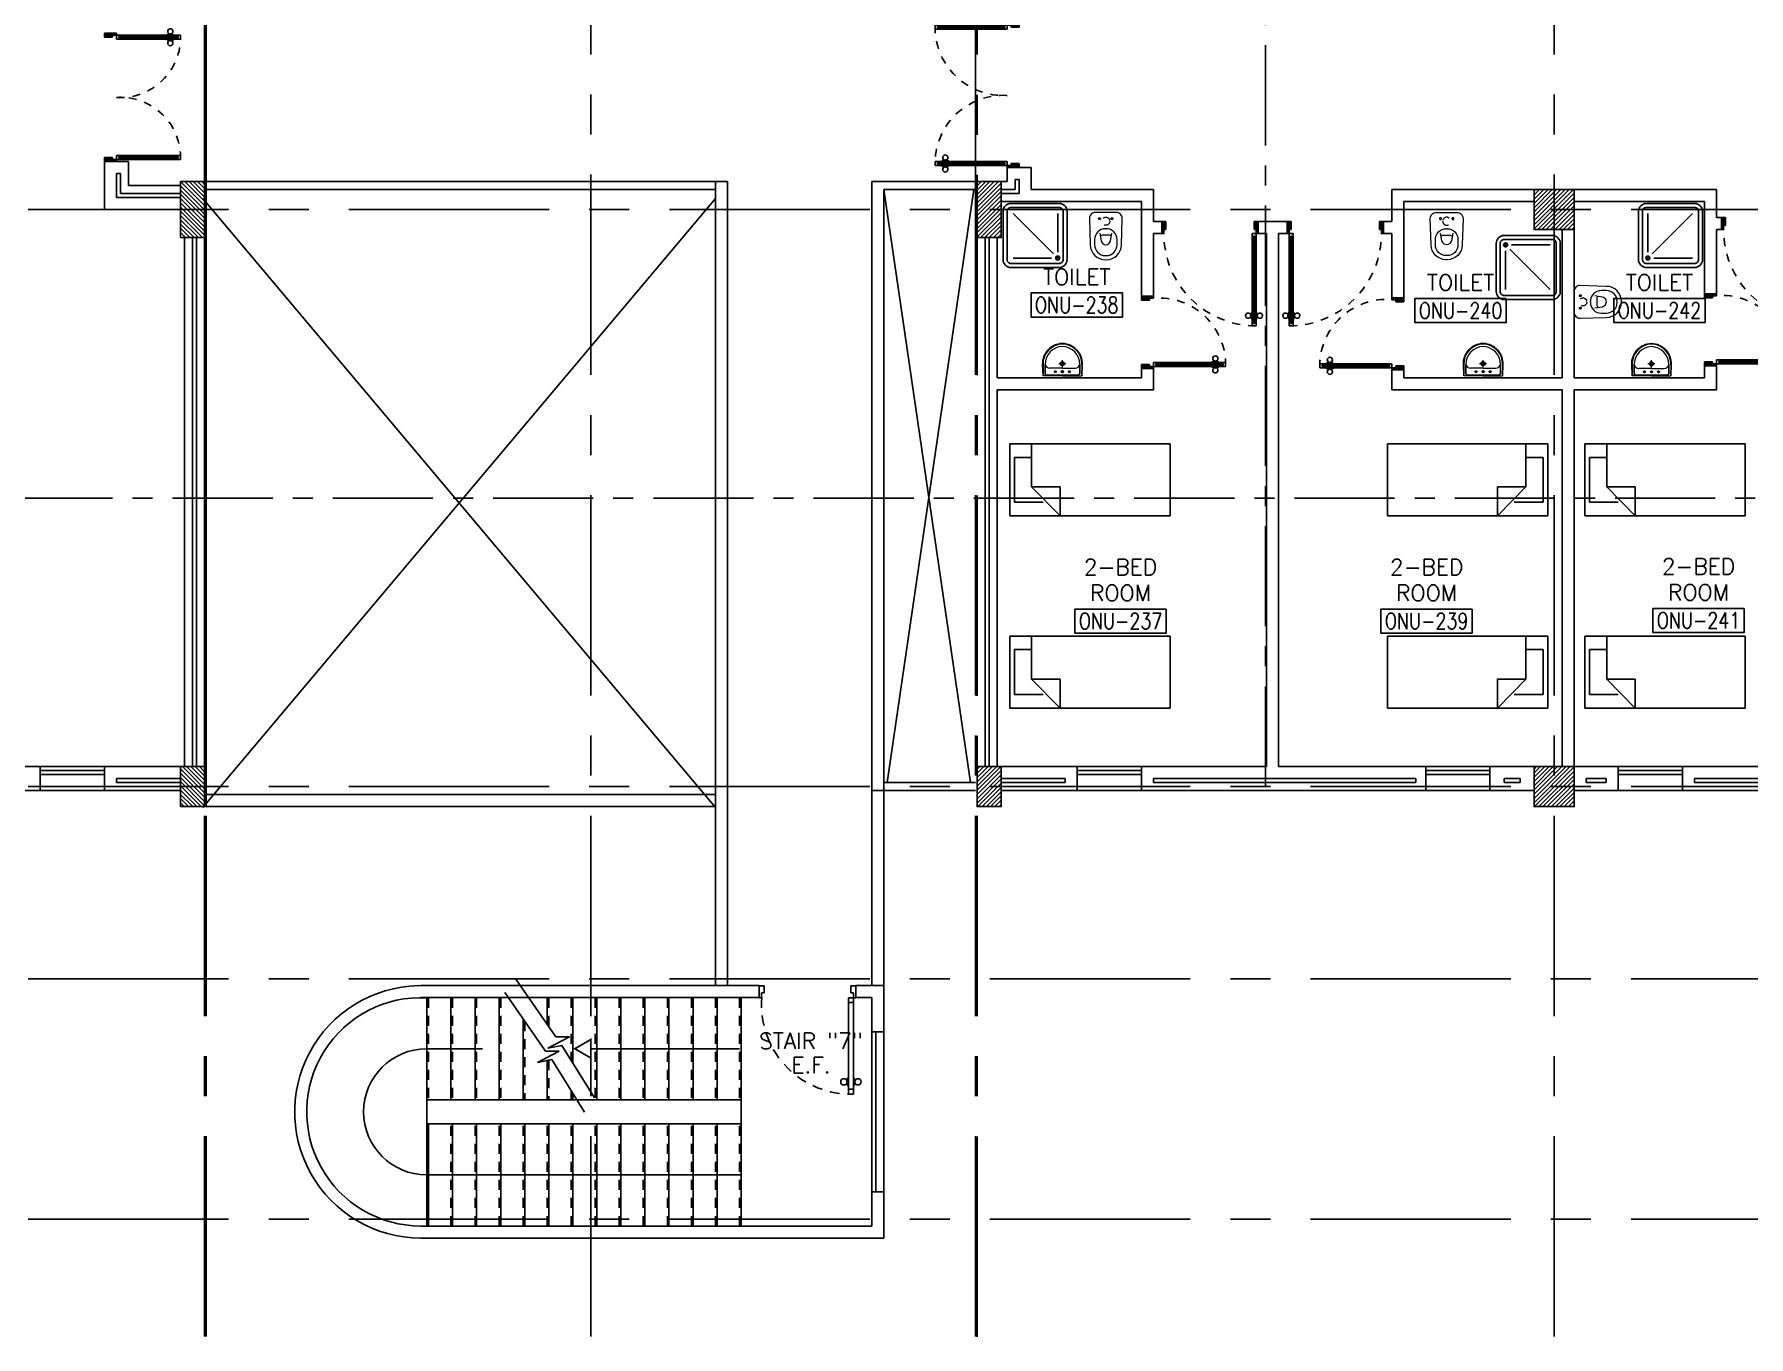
# Model space of a CAD drawing. Extents: x 0 to 91, y -1.5 to 78.
# Drawn here: x 40.77 to 62.17, y -1.47 to 14.79 of the extents above; entities that cross this region are included whole.
import ezdxf
from ezdxf.enums import TextEntityAlignment as Align

# ---------------------------------------------------------------- set-up
doc = ezdxf.new("R2010")
doc.units = 0
doc.header["$MEASUREMENT"] = 0
for name, pattern in [('CENTER', [2, 1.25, -0.25, 0.25, -0.25]), ('CENTERX2', [4, 2.5, -0.5, 0.5, -0.5]), ('DASHED', [0.75, 0.5, -0.25]), ('HIDDEN', [0.375, 0.25, -0.125]), ('HIDDEN2', [0.1875, 0.125, -0.0625])]:
    doc.linetypes.add(name, pattern=pattern)
doc.layers.get('0').update_dxf_attribs({"color": 11, "linetype": 'CONTINUOUS'})
for name, color, linetype in [('AXES', 11, 'CENTERX2'), ('AXES1', 11, 'CENTER'), ('COL', 11, 'CONTINUOUS'), ('DOOR', 11, 'CONTINUOUS'), ('EJ', 11, 'CONTINUOUS'), ('FIX', 11, 'CONTINUOUS'), ('FUR', 11, 'CONTINUOUS'), ('HAT', 11, 'CONTINUOUS'), ('INSUL', 11, 'CONTINUOUS'), ('RM-BOX', 11, 'CONTINUOUS'), ('RM-NAME', 11, 'CONTINUOUS'), ('RM-NO', 11, 'CONTINUOUS'), ('ROOF', 11, 'CONTINUOUS'), ('SHAFT', 11, 'CONTINUOUS'), ('STR', 11, 'CONTINUOUS'), ('WALL', 11, 'CONTINUOUS'), ('WIN', 11, 'CONTINUOUS')]:
    doc.layers.add(name, color=color, linetype=linetype)
doc.styles.add('ROMANS', font='ROMANS.shx', dxfattribs={"width": 0.6})

# ---------------------------------------------------------------- blocks, each defined once
blk = doc.blocks.new('A$C1DFA4FE8')
at = {"layer": 'DOOR', "color": 0, "linetype": 'ByBlock'}
for p, q in [((0, 1631), (0, 1581)), ((0, 1581), (0, 1631)), ((50, 1631), (0, 1631)), ((50, 1581), (0, 1581)), ((30, 1614), (30, 1598)), ((50, 1614), (30, 1614)), ((50, 1598), (30, 1598)), ((50, 1631), (50, 1614)), ((50, 1598), (50, 1581)), ((750, 1614), (750, 1631)), ((750, 1631), (800, 1631)), ((770, 1614), (750, 1614)), ((750, 1581), (750, 1598)), ((750, 1598), (770, 1598)), ((800, 1581), (750, 1581)), ((770, 1598), (770, 1614)), ((950, 1656), (800, 1656)), ((800, 1656), (800, 1631)), ((800, 1581), (800, 1631)), ((800, 1631), (850, 1631)), ((850, 1631), (850, 1606)), ((850, 1606), (950, 1606)), ((950, 1606), (950, 1656)), ((0, 81), (0, 131)), ((0, 131), (0, 81)), ((50, 131), (0, 131)), ((50, 81), (0, 81)), ((30, 98), (30, 114)), ((50, 114), (30, 114)), ((50, 98), (30, 98)), ((50, 114), (50, 131)), ((50, 81), (50, 98)), ((83, 131), (83, 138)), ((173, 138), (83, 138)), ((83, 81), (83, 74)), ((173, 74), (83, 74)), ((95, 138), (95, 147)), ((95, 147), (160, 147)), ((95, 138), (160, 138)), ((95, 74), (95, 65)), ((95, 74), (160, 74)), ((95, 65), (160, 65)), ((160, 138), (160, 147)), ((160, 74), (160, 65)), ((173, 131), (173, 138)), ((173, 81), (173, 74)), ((750, 131), (750, 114)), ((800, 131), (750, 131)), ((750, 114), (770, 114)), ((750, 98), (750, 81)), ((770, 98), (750, 98)), ((750, 81), (800, 81)), ((770, 114), (770, 98)), ((800, 131), (800, 81)), ((800, 56), (800, 81)), ((800, 81), (850, 81)), ((950, 56), (800, 56)), ((850, 106), (950, 106)), ((850, 81), (850, 106)), ((950, 106), (950, 56))]:
    blk.add_line(p, q, dxfattribs=at)
at = {"layer": 'DOOR', "linetype": 'ByBlock'}
for p, q in [((750, 1631), (50, 1631)), ((750, 1614), (50, 1614)), ((750, 1598), (50, 1598)), ((50, 1581), (750, 1581)), ((50, 131), (750, 131)), ((750, 114), (50, 114)), ((750, 98), (50, 98)), ((750, 81), (50, 81))]:
    blk.add_line(p, q, dxfattribs=at)
at = {"layer": 'DOOR', "color": 9, "linetype": 'ByBlock'}
for p, q in [((950, 1606), (837, 1656)), ((950, 1606), (850, 1619)), ((950, 1606), (910, 1656)), ((950, 106), (837, 56)), ((950, 106), (850, 93)), ((950, 106), (910, 56))]:
    blk.add_line(p, q, dxfattribs=at)
at = {"layer": 'DOOR', "color": 0, "linetype": 'ByBlock'}
for centre in [(128, 179), (128, 32)]:
    blk.add_circle(centre, 32.4, dxfattribs=at)
at = {"layer": 'DOOR', "linetype": 'HIDDEN', "ltscale": 0.5}
for centre, start, end in [((752, 1606), 178.0938, 273.7249), ((752, 106), 86.2751, 181.9062)]:
    blk.add_arc(centre, 752, start, end, dxfattribs=at)
at = {"layer": 'DOOR', "color": 9, "linetype": 'ByBlock'}
for centre, radius, start, end in [((950, 1606), 154, 161.1053, 166.2858), ((950, 1606), 134, 158.1598, 169.28), ((950, 1606), 114, 154.0838, 167.3774), ((950, 1606), 94.4, 148.0182, 180), ((950, 1606), 74.4, 137.7764, 180), ((950, 1606), 54.4, 113.2074, 180), ((950, 1606), 34.4, 90, 180), ((950, 1606), 14.4, 90, 180), ((950, 106), 154, 193.7142, 198.8947), ((950, 106), 134, 190.72, 201.8402), ((950, 106), 114, 192.6226, 205.9162), ((950, 106), 94.4, 180, 211.9818), ((950, 106), 74.4, 180, 222.2236), ((950, 106), 54.4, 180, 246.7926), ((950, 106), 34.4, 180, 270), ((950, 106), 14.4, 180, 270)]:
    blk.add_arc(centre, radius, start, end, dxfattribs=at)
blk = doc.blocks.new('A$C7FB5060D')
at = {"layer": 'DOOR', "color": 0, "linetype": 'ByBlock'}
for p, q in [((1.353, 1.271), (1.203, 1.271)), ((1.203, 1.271), (1.203, 1.241)), ((1.203, 1.241), (1.264, 1.241)), ((1.264, 1.241), (1.264, 1.211)), ((1.264, 1.211), (1.353, 1.211)), ((1.353, 1.211), (1.353, 1.271)), ((0.06, 0.158), (0, 0.158)), ((0, 0.158), (0, 0.097)), ((0, 0.097), (0, 0.158)), ((0.06, 0.097), (0, 0.097)), ((0.06, 0.097), (0.06, 0.158)), ((0.207, 0.166), (0.099, 0.166)), ((0.099, 0.158), (0.099, 0.166)), ((0.099, 0.097), (0.099, 0.089)), ((0.207, 0.089), (0.099, 0.089)), ((0.114, 0.177), (0.192, 0.177)), ((0.114, 0.166), (0.114, 0.177)), ((0.114, 0.166), (0.192, 0.166)), ((0.114, 0.089), (0.192, 0.089)), ((0.114, 0.089), (0.114, 0.078)), ((0.114, 0.078), (0.192, 0.078)), ((0.192, 0.166), (0.192, 0.177)), ((0.192, 0.089), (0.192, 0.078)), ((0.207, 0.158), (0.207, 0.166)), ((0.207, 0.097), (0.207, 0.089)), ((1.203, 0.158), (1.143, 0.158)), ((1.143, 0.158), (1.143, 0.097)), ((1.143, 0.097), (1.203, 0.097)), ((1.203, 0.158), (1.203, 0.097)), ((1.203, 0.097), (1.264, 0.097)), ((1.203, 0.067), (1.203, 0.097)), ((1.203, 0.067), (1.353, 0.067)), ((1.264, 0.127), (1.353, 0.127)), ((1.264, 0.097), (1.264, 0.127)), ((1.353, 0.127), (1.353, 0.067))]:
    blk.add_line(p, q, dxfattribs=at)
at = {"layer": 'DOOR', "linetype": 'ByBlock'}
for p, q in [((0.06, 0.158), (1.143, 0.158)), ((1.143, 0.097), (0.06, 0.097))]:
    blk.add_line(p, q, dxfattribs=at)
at = {"layer": 'DOOR', "color": 0, "linetype": 'ByBlock'}
for centre in [(0.153, 0.216), (0.153, 0.039)]:
    blk.add_circle(centre, 0.039, dxfattribs=at)
at = {"layer": 'DOOR', "linetype": 'HIDDEN', "ltscale": 0.5}
blk.add_arc((1.116, 0.127), 1.117, 85.5184, 178.456, dxfattribs=at)
at = {"layer": 'WALL'}
for p, q in [((1.353, 1.271), (1.203, 1.271)), ((1.353, 0.067), (1.203, 0.067)), ((1.353, 0.067), (1.203, 0.067)), ((1.203, 0.067), (1.353, 0.067))]:
    blk.add_line(p, q, dxfattribs=at)
blk = doc.blocks.new('LAV1')
at = {"layer": 'FIX', "linetype": 'DASHED', "lineweight": 20, "ltscale": 0.05}
for p, q in [((0, 170), (0, 270)), ((0, 170), (0, 270)), ((50, 220), (-50, 220))]:
    blk.add_line(p, q, dxfattribs=at)
at = {"layer": 'FIX', "linetype": 'ByBlock', "ltscale": 0.3}
for p, q in [((-280, 210), (-275, 50)), ((-245, 210), (-245, 85)), ((0, 60), (-220, 60)), ((0, 60), (220, 60)), ((245, 210), (245, 85)), ((280, 210), (275, 50))]:
    blk.add_line(p, q, dxfattribs=at)
at = {"layer": 'FIX', "linetype": 'Continuous', "lineweight": 20}
for p, q in [((-275, 210), (-275, 50)), ((0, 50), (-275, 50)), ((0, 50), (-252, 50)), ((0, 155), (-181, 155)), ((0, 155), (181, 155)), ((0, 50), (275, 50)), ((0, 50), (252, 50)), ((275, 210), (275, 50))]:
    blk.add_line(p, q, dxfattribs=at)
at = {"layer": 'FIX', "lineweight": 20}
for p, q in [((16, 107), (-15, 107)), ((0, 92), (0, 123))]:
    blk.add_line(p, q, dxfattribs=at)
for centre, radius in [((0, 220), 29.5), ((0, 220), 22.5), ((0, 107), 15.5)]:
    blk.add_circle(centre, radius, dxfattribs=at)
at = {"layer": 'FIX', "linetype": 'HIDDEN', "lineweight": 20, "ltscale": 0.05}
for centre in [(-100, 107), (100, 107)]:
    blk.add_circle(centre, 12.4, dxfattribs=at)
at = {"layer": 'FIX', "linetype": 'ByBlock', "ltscale": 0.3}
for centre, radius, start, end in [((7, 220), 287, 91.3776, 182.0064), ((-7, 220), 287, 357.9936, 88.6224), ((-220, 85), 24.9, 179.7021, 269.9486), ((220, 85), 24.9, 270.0514, 0.2979)]:
    blk.add_arc(centre, radius, start, end, dxfattribs=at)
at = {"layer": 'FIX', "linetype": 'Continuous', "lineweight": 20}
for centre, radius, start, end in [((8, 217), 283, 91.6988, 181.351), ((-8, 217), 283, 358.649, 88.3012), ((8, 212), 253, 91.7328, 180.4884), ((-8, 212), 253, 359.5116, 88.2672), ((-179, 222), 66.9, 190.2006, 268.0786), ((179, 222), 66.9, 271.9214, 349.7994)]:
    blk.add_arc(centre, radius, start, end, dxfattribs=at)
blk = doc.blocks.new('C-300')
at = {"layer": 'HAT', "linetype": 'ByBlock', "ltscale": 0.3}
h = blk.add_hatch(dxfattribs=at)
h.set_pattern_fill('ANSI31', color=8, scale=300, style=0)
h.set_pattern_definition([(45, (-258496.182, -82361.005), (-26.5165043, 26.5165043), [])])
h.paths.add_polyline_path([(300, 500), (0, 500), (0, 250), (300, 250)])
h.paths.add_polyline_path([(300, 250), (0, 250), (0, 0), (300, 0)])
at = {"layer": 'COL'}
blk.add_lwpolyline([(0, 500), (300, 500), (300, 0), (0, 0)], close=True, dxfattribs=at)
blk = doc.blocks.new('C11')
at = {"layer": 'HAT'}
h = blk.add_hatch(dxfattribs=at)
h.set_pattern_fill('ANSI31', color=256, scale=300, style=0)
h.set_pattern_definition([(45, (-248556.182, -75061.005), (-26.5165043, 26.5165043), [])])
h.paths.add_polyline_path([(300, 700), (0, 700), (0, 350), (300, 350)])
h.paths.add_polyline_path([(300, 350), (0, 350), (0, 0), (300, 0)])
at = {"layer": 'COL'}
blk.add_lwpolyline([(300, 700), (300, 0), (0, 0), (0, 700)], close=True, dxfattribs=at)
blk = doc.blocks.new('DOOR100')
at = {"layer": 'DOOR', "color": 0, "linetype": 'ByBlock'}
for p, q in [((-76, 1251), (-76, 1301)), ((-76, 1301), (-26, 1301)), ((-26, 1301), (-76, 1301)), ((-26, 1251), (-26, 1301)), ((-92, 1206), (-92, 1141)), ((-83, 1206), (-92, 1206)), ((-83, 1141), (-92, 1141)), ((-83, 1129), (-83, 1219)), ((-76, 1219), (-83, 1219)), ((-83, 1206), (-83, 1141)), ((-76, 1129), (-83, 1129)), ((-59, 1251), (-76, 1251)), ((-59, 1251), (-59, 1271)), ((-43, 1271), (-59, 1271)), ((-43, 1251), (-43, 1271)), ((-26, 1251), (-43, 1251)), ((-26, 1219), (-19, 1219)), ((-26, 1129), (-19, 1129)), ((-19, 1129), (-19, 1219)), ((-19, 1206), (-19, 1141)), ((-19, 1206), (-10, 1206)), ((-19, 1141), (-10, 1141)), ((-10, 1206), (-10, 1141)), ((-1201, 0), (-1201, 150)), ((-1201, 150), (-1176, 150)), ((-1201, 150), (-1201, 0)), ((-1151, 0), (-1201, 0)), ((-1176, 150), (-1176, 100)), ((-1176, 100), (-1151, 100)), ((-1151, 100), (-1151, 0)), ((-76, 200), (-59, 200)), ((-76, 150), (-76, 200)), ((-76, 150), (-26, 150)), ((-59, 200), (-59, 180)), ((-59, 180), (-43, 180)), ((-51, 100), (-51, 0)), ((-26, 100), (-51, 100)), ((-51, 0), (-1, 0)), ((-43, 200), (-26, 200)), ((-43, 180), (-43, 200)), ((-26, 200), (-26, 150)), ((-1, 150), (-26, 150)), ((-26, 150), (-26, 100)), ((-1, 150), (-1, 0))]:
    blk.add_line(p, q, dxfattribs=at)
at = {"layer": 'DOOR', "linetype": 'ByBlock'}
for p, q in [((-76, 1251), (-76, 200)), ((-59, 200), (-59, 1251)), ((-43, 200), (-43, 1251)), ((-26, 200), (-26, 1251))]:
    blk.add_line(p, q, dxfattribs=at)
at = {"layer": 'DOOR', "color": 9, "linetype": 'ByBlock'}
for p, q in [((-1151, 0), (-1201, 114)), ((-1151, 0), (-1201, 40)), ((-1151, 0), (-1164, 100)), ((-51, 0), (-1, 114)), ((-51, 0), (-38, 100)), ((-51, 0), (-1, 40))]:
    blk.add_line(p, q, dxfattribs=at)
at = {"layer": 'DOOR', "color": 0, "linetype": 'ByBlock'}
for centre in [(-125, 1174), (22, 1174)]:
    blk.add_circle(centre, 32.4, dxfattribs=at)
at = {"layer": 'DOOR', "linetype": 'HIDDEN', "ltscale": 0.5}
blk.add_arc((-27, 152), 1149, 89.961, 180.0931, dxfattribs=at)
at = {"layer": 'DOOR', "color": 9, "linetype": 'ByBlock'}
for centre, radius, start, end in [((-1151, 0), 154, 103.7142, 108.8947), ((-1151, 0), 134, 100.72, 111.8402), ((-1151, 0), 94.4, 90, 121.9818), ((-1151, 0), 74.4, 90, 132.2236), ((-1151, 0), 54.4, 90, 156.7926), ((-1151, 0), 34.4, 90, 180), ((-1151, 0), 14.4, 90, 180), ((-51, 0), 94.4, 58.0182, 90), ((-51, 0), 74.4, 47.7764, 90), ((-51, 0), 54.4, 23.2074, 90), ((-51, 0), 34.4, 0, 90), ((-51, 0), 14.4, 0, 90), ((-51, 0), 134, 68.1598, 79.28), ((-51, 0), 114, 64.0838, 77.3774), ((-51, 0), 154, 71.1053, 76.2858)]:
    blk.add_arc(centre, radius, start, end, dxfattribs=at)
blk = doc.blocks.new('DOOR90')
at = {"layer": 'DOOR', "linetype": 'ByBlock'}
for p, q in [((0, 0), (-150, 0)), ((-200, -25), (-1000, -25)), ((-200, -42), (-1000, -42)), ((-200, -58), (-1000, -58)), ((-1000, -75), (-200, -75))]:
    blk.add_line(p, q, dxfattribs=at)
at = {"layer": 'DOOR', "color": 0, "linetype": 'ByBlock'}
for p, q in [((-150, 0), (-150, -25)), ((-150, 0), (0, 0)), ((0, -50), (0, 0)), ((-1050, -25), (-1050, -75)), ((-1050, -75), (-1050, -25)), ((-1000, -25), (-1050, -25)), ((-1000, -75), (-1050, -75)), ((-1020, -42), (-1020, -58)), ((-1000, -42), (-1020, -42)), ((-1000, -58), (-1020, -58)), ((-1000, -25), (-1000, -42)), ((-1000, -58), (-1000, -75)), ((-968, -25), (-968, -18)), ((-878, -18), (-968, -18)), ((-968, -75), (-968, -82)), ((-878, -82), (-968, -82)), ((-955, -18), (-955, -9)), ((-955, -9), (-890, -9)), ((-955, -18), (-890, -18)), ((-955, -82), (-955, -91)), ((-955, -82), (-890, -82)), ((-955, -91), (-890, -91)), ((-890, -18), (-890, -9)), ((-890, -82), (-890, -91)), ((-878, -25), (-878, -18)), ((-878, -75), (-878, -82)), ((-200, -42), (-200, -25)), ((-200, -25), (-150, -25)), ((-180, -42), (-200, -42)), ((-200, -75), (-200, -58)), ((-200, -58), (-180, -58)), ((-150, -75), (-200, -75)), ((-180, -58), (-180, -42)), ((-150, -75), (-150, -25)), ((-150, -25), (-100, -25)), ((-100, -25), (-100, -50)), ((-100, -50), (0, -50)), ((-100, -850), (0, -850)), ((-100, -875), (-100, -850)), ((0, -850), (0, -900)), ((-150, -900), (-150, -875)), ((-150, -875), (-100, -875)), ((0, -900), (-150, -900)), ((-150, -900), (0, -900))]:
    blk.add_line(p, q, dxfattribs=at)
at = {"layer": 'DOOR', "color": 9, "linetype": 'ByBlock'}
for p, q in [((0, -50), (-114, 0)), ((0, -50), (-40, 0)), ((0, -50), (-100, -37)), ((0, -850), (-114, -900)), ((0, -850), (-100, -863)), ((0, -850), (-40, -900))]:
    blk.add_line(p, q, dxfattribs=at)
at = {"layer": 'DOOR', "color": 0, "linetype": 'ByBlock'}
for centre in [(-923, 24), (-923, -124)]:
    blk.add_circle(centre, 32.4, dxfattribs=at)
at = {"layer": 'DOOR', "color": 9, "linetype": 'ByBlock'}
for centre, radius, start, end in [((0, -50), 74.4, 137.7764, 180), ((0, -50), 54.4, 113.2074, 180), ((0, -50), 154, 161.1053, 166.2858), ((0, -50), 134, 158.1598, 169.28), ((0, -50), 114, 154.0838, 167.3774), ((0, -50), 94.4, 148.0182, 180), ((0, -50), 34.4, 90, 180), ((0, -50), 14.4, 90, 180), ((0, -850), 94.4, 180, 211.9818), ((0, -850), 74.4, 180, 222.2236), ((0, -850), 54.4, 180, 246.7926), ((0, -850), 34.4, 180, 270), ((0, -850), 14.4, 180, 270), ((0, -850), 154, 193.7142, 198.8947), ((0, -850), 134, 190.72, 201.8402)]:
    blk.add_arc(centre, radius, start, end, dxfattribs=at)
at = {"layer": 'DOOR', "linetype": 'HIDDEN', "ltscale": 0.5}
blk.add_arc((-222, -50), 828, 178.2701, 275.003, dxfattribs=at)
blk = doc.blocks.new('SHR1')
at = {"layer": 'FIX'}
for p, q in [((-196, 196), (-700, 700)), ((-143, 218), (-143, 700)), ((-218, 143), (-700, 143))]:
    blk.add_line(p, q, dxfattribs=at)
for points in [[(-825, 125), (-825, 725, -0.414214), (-725, 825), (-125, 825, -0.414214), (-25, 725), (-25, 125, -0.414214), (-125, 25), (-725, 25, -0.414214)], [(-775, 125), (-775, 725, -0.414214), (-725, 775), (-125, 775, -0.414214), (-75, 725), (-75, 125, -0.414214), (-125, 75), (-725, 75, -0.414214)]]:
    blk.add_lwpolyline(points, format="xyb", close=True, dxfattribs=at)
for radius in [25, 15]:
    blk.add_circle((-143, 143), radius, dxfattribs=at)
blk = doc.blocks.new('WC1')
at = {"layer": 'FIX', "lineweight": 20}
for p, q in [((-727, 5), (-727, -5)), ((-674, 5), (-674, -5)), ((-534, 24), (-540, 0)), ((-540, 0), (-534, -24)), ((-210, 204), (-538, 194)), ((-475, 141), (-538, 141)), ((-395, 76), (-490, 60)), ((-339, 5), (-339, -5)), ((-538, -141), (-475, -141)), ((-538, -194), (-210, -204)), ((-490, -60), (-395, -76))]:
    blk.add_line(p, q, dxfattribs=at)
at = {"layer": 'FIX', "linetype": 'Continuous', "lineweight": 20}
blk.add_line((-420, -47), (-420, 45), dxfattribs=at)
at = {"layer": 'FIX', "lineweight": 20}
blk.add_lwpolyline([(-213, -204), (-210, -204, 0.414214), (-137, -131), (-137, 0), (-137, 131, 0.414214), (-210, 204)], format="xyb", dxfattribs=at)
at = {"layer": 'FIX', "linetype": 'HIDDEN2', "lineweight": 20, "ltscale": 0.3}
blk.add_circle((-245, 0), 49.8, dxfattribs=at)
at = {"layer": 'FIX', "linetype": 'HIDDEN', "lineweight": 20, "ltscale": 0.05}
for centre in [(-213, 78), (-213, -77)]:
    blk.add_circle(centre, 11.6, dxfattribs=at)
at = {"layer": 'FIX', "lineweight": 20}
for centre, radius, start, end in [((-538, 5), 189, 90, 180), ((-538, 5), 136, 90, 180), ((-473, -7), 68.2, 128.9242, 152.8468), ((-464, -18), 82, 108.496, 128.9242), ((-475, 5), 136, 360, 90), ((-538, -5), 189, 180, 270), ((-538, -5), 136, 180, 270), ((-473, 7), 68.2, 207.1532, 231.0758), ((-464, 18), 82, 231.0758, 251.504), ((-475, -5), 136, 270, 0)]:
    blk.add_arc(centre, radius, start, end, dxfattribs=at)
at = {"layer": 'FIX', "linetype": 'Continuous', "lineweight": 20}
for centre, start, end in [((-443, 46), 357.6662, 91.6121), ((-442, -46), 268.3879, 2.3338)]:
    blk.add_arc(centre, 22.3, start, end, dxfattribs=at)
blk = doc.blocks.new('RM1')
at = {"layer": 'RM-BOX'}
blk.add_lwpolyline([(570, -200), (-570, -200), (-570, -500), (570, -500)], close=True, dxfattribs=at)
at = {"layer": 'RM-NAME', "style": 'ROMANS'}
for tag, p in [('ROOMNAME1', (0, 324)), ('ROOMNAME2', (0, 0))]:
    blk.add_attdef(tag, text='', height=200, dxfattribs=at).set_placement(p, align=Align.MIDDLE)
at = {"layer": 'RM-NO', "style": 'ROMANS', "width": 0.8}
blk.add_attdef('ROOMNO', text='', height=200, dxfattribs=at).set_placement((0, -350), align=Align.MIDDLE)
blk = doc.blocks.new('COL50')
at = {"layer": 'COL'}
blk.add_lwpolyline([(-250, 250), (-250, -250), (250, -250), (250, 250)], close=True, dxfattribs=at)
blk = doc.blocks.new('*X58')
at = {"color": 0}
for p, q in [((73379, 125458), (73871, 125950)), ((73379, 125511), (73818, 125950)), ((73379, 125564), (73765, 125950)), ((73379, 125617), (73712, 125950)), ((73379, 125670), (73659, 125950)), ((73379, 125723), (73606, 125950)), ((73379, 125776), (73553, 125950)), ((73379, 125829), (73500, 125950)), ((73379, 125882), (73447, 125950)), ((73379, 125935), (73394, 125950)), ((73424, 125450), (73879, 125905)), ((73477, 125450), (73879, 125852)), ((73530, 125450), (73879, 125799)), ((73583, 125450), (73879, 125746)), ((73636, 125450), (73879, 125692)), ((73690, 125450), (73879, 125639)), ((73743, 125450), (73879, 125586)), ((73796, 125450), (73879, 125533)), ((73849, 125450), (73879, 125480))]:
    blk.add_line(p, q, dxfattribs=at)
blk = doc.blocks.new('AH20A')
at = {"layer": 'FUR'}
for p, q in [((0, 0.5), (0, -0.5)), ((1, 0.5), (0, 0.5)), ((0.136, 0.5), (0.136, -0.099)), ((1, -0.5), (1, 0.5)), ((0.136, 0.311), (0.028, 0.311)), ((0.028, 0.311), (0.028, -0.309)), ((0.136, -0.099), (0.313, -0.5)), ((0.136, -0.099), (0.313, -0.099)), ((0.313, -0.5), (0.313, -0.099)), ((0.028, -0.309), (0.208, -0.309)), ((0, -0.5), (1, -0.5))]:
    blk.add_line(p, q, dxfattribs=at)
blk = doc.blocks.new('*X59')
at = {"color": 0}
for p, q in [((73379, 118298), (73831, 118750)), ((73379, 118351), (73778, 118750)), ((73379, 118404), (73725, 118750)), ((73379, 118457), (73672, 118750)), ((73379, 118510), (73619, 118750)), ((73379, 118563), (73566, 118750)), ((73379, 118616), (73513, 118750)), ((73379, 118669), (73460, 118750)), ((73379, 118722), (73407, 118750)), ((73384, 118250), (73879, 118745)), ((73437, 118250), (73879, 118692)), ((73490, 118250), (73879, 118639)), ((73543, 118250), (73879, 118586)), ((73596, 118250), (73879, 118533)), ((73649, 118250), (73879, 118480)), ((73702, 118250), (73879, 118427)), ((73755, 118250), (73879, 118374)), ((73808, 118250), (73879, 118321)), ((73861, 118250), (73879, 118268))]:
    blk.add_line(p, q, dxfattribs=at)
blk = doc.blocks.new('A$C272A55A0')
at = {"layer": 'DOOR', "color": 0, "linetype": 'ByBlock'}
for p, q in [((0, 900), (0, 1050)), ((50, 1050), (0, 1050)), ((0, 900), (25, 900)), ((25, 950), (50, 950)), ((25, 900), (25, 950)), ((75, 900), (25, 900)), ((25, 850), (25, 900)), ((58, 870), (42, 870)), ((42, 870), (42, 850)), ((50, 950), (50, 1050)), ((58, 850), (58, 870)), ((75, 900), (75, 850)), ((1725, 900), (1775, 900)), ((1725, 900), (1725, 850)), ((1742, 870), (1758, 870)), ((1742, 850), (1742, 870)), ((1750, 950), (1750, 1050)), ((1750, 1050), (1800, 1050)), ((1775, 950), (1750, 950)), ((1758, 870), (1758, 850)), ((1775, 900), (1775, 950)), ((1800, 900), (1775, 900)), ((1775, 850), (1775, 900)), ((1800, 1050), (1800, 900)), ((42, 850), (25, 850)), ((75, 850), (58, 850)), ((1725, 850), (1742, 850)), ((1758, 850), (1775, 850)), ((25, 50), (42, 50)), ((25, 50), (25, 0)), ((25, 0), (75, 0)), ((75, 0), (25, 0)), ((42, 50), (42, 30)), ((42, 30), (58, 30)), ((58, 50), (75, 50)), ((58, 50), (58, 30)), ((75, 50), (75, 0)), ((1718, 160), (1709, 160)), ((1709, 95), (1709, 160)), ((1718, 95), (1709, 95)), ((1725, 173), (1718, 173)), ((1718, 173), (1718, 83)), ((1718, 95), (1718, 160)), ((1725, 83), (1718, 83)), ((1742, 50), (1725, 50)), ((1725, 50), (1725, 0)), ((1775, 0), (1725, 0)), ((1725, 0), (1775, 0)), ((1742, 50), (1742, 30)), ((1758, 30), (1742, 30)), ((1775, 50), (1758, 50)), ((1758, 50), (1758, 30)), ((1775, 173), (1782, 173)), ((1775, 83), (1782, 83)), ((1775, 50), (1775, 0)), ((1782, 173), (1782, 83)), ((1782, 160), (1791, 160)), ((1782, 95), (1782, 160)), ((1782, 95), (1791, 95)), ((1791, 95), (1791, 160))]:
    blk.add_line(p, q, dxfattribs=at)
at = {"layer": 'DOOR', "color": 9, "linetype": 'ByBlock'}
for p, q in [((50, 1050), (0, 1010)), ((50, 1050), (0, 937)), ((50, 1050), (37, 950)), ((1750, 1050), (1800, 1010)), ((1750, 1050), (1800, 937)), ((1750, 1050), (1763, 950))]:
    blk.add_line(p, q, dxfattribs=at)
at = {"layer": 'DOOR', "linetype": 'ByBlock'}
for p, q in [((25, 850), (25, 50)), ((42, 850), (42, 50)), ((58, 850), (58, 50)), ((75, 50), (75, 850)), ((1725, 50), (1725, 850)), ((1742, 850), (1742, 50)), ((1758, 850), (1758, 50)), ((1775, 850), (1775, 50))]:
    blk.add_line(p, q, dxfattribs=at)
at = {"layer": 'DOOR', "color": 0, "linetype": 'ByBlock'}
for centre in [(1676, 128), (1824, 128)]:
    blk.add_circle(centre, 32.4, dxfattribs=at)
at = {"layer": 'DOOR', "color": 9, "linetype": 'ByBlock'}
for centre, radius, start, end in [((50, 1050), 54.4, 203.2074, 270), ((50, 1050), 74.4, 227.7764, 270), ((50, 1050), 94.4, 238.0182, 270), ((50, 1050), 114, 244.0838, 257.3774), ((50, 1050), 134, 248.1598, 259.28), ((50, 1050), 154, 251.1053, 256.2858), ((50, 1050), 34.4, 180, 270), ((50, 1050), 14.4, 180, 270), ((1750, 1050), 14.4, 270, 0), ((1750, 1050), 34.4, 270, 0), ((1750, 1050), 54.4, 270, 336.7926), ((1750, 1050), 74.4, 270, 312.2236), ((1750, 1050), 94.4, 270, 301.9818), ((1750, 1050), 114, 282.6226, 295.9162), ((1750, 1050), 134, 280.72, 291.8402), ((1750, 1050), 154, 283.7142, 288.8947)]:
    blk.add_arc(centre, radius, start, end, dxfattribs=at)
at = {"layer": 'DOOR', "linetype": 'HIDDEN', "ltscale": 0.5}
for centre, start, end in [((50, 851), 268.3174, 3.2965), ((1750, 851), 176.7035, 271.6826)]:
    blk.add_arc(centre, 851, start, end, dxfattribs=at)
at = {"layer": 'WALL', "linetype": 'ByBlock'}
blk.add_line((1800, 900), (1800, 1050), dxfattribs=at)

msp = doc.modelspace()

# ---------------------------------------------------------------- linework, layer by layer
for p, q in [((47.2816, 2.2749), (46.7738, 3.0062)), ((47.1548, 2.0966), (46.6471, 2.8279)), ((47.183, 2.1344), (47.4519, 2.2749)), ((47.3584, 2.1695), (47.183, 2.1344)), ((47.4519, 2.2749), (47.2816, 2.2749)), ((47.7675, 1.5143), (47.3584, 2.1695)), ((47.0562, 1.9562), (47.3251, 2.0966)), ((47.2316, 1.9913), (47.0562, 1.9562)), ((47.3251, 2.0966), (47.1548, 2.0966)), ((47.6407, 1.336), (47.2316, 1.9913))]:
    msp.add_line(p, q)
at = {"layer": 'AXES'}
for p, q in [((47.72, -1.4643), (47.72, 77.3484)), ((59.74, -1.4643), (59.74, 77.3484)), ((42.9, -1.4643), (42.9, 76.9984)), ((42.92, -1.4643), (42.92, 76.9984)), ((52.52, -1.4643), (52.52, 76.9984)), ((52.54, -1.4663), (52.54, 76.9963)), ((0.7, 12.6), (68.74, 12.6)), ((0.7, 5.4), (68.74, 5.4)), ((0.7, 3), (68.74, 3)), ((0.7, 0), (68.74, 0))]:
    msp.add_line(p, q, dxfattribs=at)
at = {"layer": 'AXES1'}
for p, q in [((56.14, 5.4), (56.14, 64.22)), ((10.5, 9), (68.74, 9))]:
    msp.add_line(p, q, dxfattribs=at)
at = {"layer": 'EJ'}
for p, q in [((42.9, 15.1), (42.9, 13)), ((52.52, 13), (52.52, 15.1)), ((52.52, 13), (52.52, 15.1)), ((42.92, 12.85), (42.92, 14.775))]:
    msp.add_line(p, q, dxfattribs=at)
at = {"layer": 'INSUL'}
for p, q in [((41.7997, 13.05), (41.7997, 12.75)), ((41.8497, 13.05), (41.7997, 13.05)), ((41.8497, 13.05), (41.8497, 12.8)), ((52.84, 12.85), (53.015, 12.85)), ((53.015, 12.975), (53.065, 12.975)), ((53.015, 12.85), (53.015, 12.975)), ((53.065, 12.8), (53.065, 12.975)), ((41.7997, 12.75), (42.6, 12.75)), ((41.8497, 12.8), (42.6, 12.8)), ((52.84, 12.8), (53.065, 12.8)), ((42.75, 12.25), (42.75, 5.65)), ((42.8, 12.25), (42.8, 5.65)), ((52.64, 12.25), (52.64, 5.65)), ((52.69, 12.25), (52.69, 5.65)), ((52.64, 10.85), (52.64, 5.65)), ((52.69, 10.85), (52.69, 5.65)), ((42.6, 5.5), (41.8, 5.5)), ((41.8, 5.45), (41.8, 5.5)), ((42.6, 5.45), (41.8, 5.45)), ((53.64, 5.5), (52.84, 5.5)), ((53.64, 5.45), (52.84, 5.45)), ((53.64, 5.45), (53.64, 5.5)), ((54.74, 5.45), (54.74, 5.5)), ((58.015, 5.5), (54.74, 5.5)), ((58.015, 5.45), (54.74, 5.45)), ((58.015, 5.45), (58.015, 5.5)), ((59.3146, 5.5), (59.115, 5.5)), ((59.115, 5.45), (59.115, 5.5)), ((59.3146, 5.45), (59.115, 5.45)), ((59.3146, 5.45), (59.3146, 5.5)), ((60.14, 5.45), (60.14, 5.5)), ((60.39, 5.5), (60.14, 5.5)), ((60.39, 5.45), (60.14, 5.45)), ((60.39, 5.45), (60.39, 5.5)), ((62.92, 5.5), (61.49, 5.5)), ((61.49, 5.45), (61.49, 5.5)), ((62.92, 5.45), (61.49, 5.45))]:
    msp.add_line(p, q, dxfattribs=at)
at = {"layer": 'ROOF'}
for p, q in [((52.52, 26.65), (52.52, 13)), ((42.9, 13), (42.9, 5.35)), ((42.9, 12.95), (49.425, 12.95)), ((42.9, 12.85), (49.275, 12.85)), ((49.275, 2.915), (49.275, 12.95)), ((49.425, 2.915), (49.425, 12.95)), ((51.225, 2.915), (51.225, 12.95)), ((51.225, 12.95), (52.915, 12.95)), ((51.375, 12.85), (52.52, 12.85)), ((51.375, 2.915), (51.375, 12.85)), ((51.225, 5.35), (52.52, 5.35)), ((51.375, 5.45), (52.52, 5.45)), ((47.4748, 1.6018), (47.4748, 1.49)), ((47.4748, 1.6018), (47.4748, 1.49)), ((47.4948, 1.5698), (47.4948, 1.49)), ((47.4948, 1.5698), (47.4948, 1.49)), ((45.6748, 1.49), (45.6748, 1.19)), ((45.6748, 1.49), (49.5948, 1.49)), ((49.5948, 1.19), (49.5948, 1.49)), ((45.6748, 1.19), (49.5948, 1.19))]:
    msp.add_line(p, q, dxfattribs=at)
at = {"layer": 'ROOF', "color": 9}
for p, q in [((42.9, 13), (42.9, 5.35)), ((42.92, 12.85), (42.92, 5.15))]:
    msp.add_line(p, q, dxfattribs=at)
at = {"layer": 'SHAFT'}
for p, q in [((51.375, 12.85), (52.4561, 5.45)), ((52.5, 12.85), (51.4188, 5.45)), ((49.275, 12.74), (42.88, 5.14)), ((42.88, 12.74), (49.275, 5.14))]:
    msp.add_line(p, q, dxfattribs=at)
at = {"layer": 'STR'}
for p, q in [((49.275, 5.15), (42.9, 5.15)), ((49.275, 5.3), (42.9009, 5.3)), ((45.6748, 2.765), (45.6748, 1.49)), ((45.9748, 2.765), (45.9748, 1.49)), ((46.2748, 2.765), (46.2748, 1.49)), ((46.5748, 2.765), (46.5748, 1.49)), ((47.1748, 2.765), (47.1748, 2.4286)), ((47.4948, 2.765), (47.4948, 1.951)), ((47.7948, 2.765), (47.7948, 1.49)), ((48.0948, 2.765), (48.0948, 1.49)), ((48.3948, 2.765), (48.3948, 1.49)), ((48.6948, 2.765), (48.6948, 1.49)), ((48.9948, 2.765), (48.9948, 1.49)), ((49.2948, 2.765), (49.2948, 1.49)), ((49.5948, 2.765), (49.5948, 1.49)), ((46.8748, 2.4999), (46.8748, 1.49)), ((46.3679, 2.1275), (45.6724, 2.1275)), ((47.1748, 1.9799), (47.1748, 1.49)), ((47.7199, 2.1275), (49.5748, 2.1275)), ((45.6748, -0.085), (45.6748, 1.19)), ((45.6948, -0.085), (45.6948, 1.19)), ((45.9948, -0.085), (45.9948, 1.19)), ((46.2948, -0.085), (46.2948, 1.19)), ((46.5948, -0.085), (46.5948, 1.19)), ((46.8948, -0.085), (46.8948, 1.19)), ((47.1948, -0.085), (47.1948, 1.19)), ((47.4948, -0.085), (47.4948, 1.19)), ((47.7948, -0.085), (47.7948, 1.19)), ((48.0948, -0.085), (48.0948, 1.19)), ((48.3948, -0.085), (48.3948, 1.19)), ((48.6948, -0.085), (48.6948, 1.19)), ((48.9948, -0.085), (48.9948, 1.19)), ((49.2948, -0.085), (49.2948, 1.19)), ((49.5948, -0.085), (49.5948, 1.19)), ((49.5948, 0.5525), (45.6724, 0.5525))]:
    msp.add_line(p, q, dxfattribs=at)
at = {"layer": 'STR', "linetype": 'HIDDEN2'}
for p, q in [((42.9201, 5.3), (42.9201, 5.15)), ((42.9201, 5.3), (42.9201, 5.15)), ((45.6948, 2.765), (45.6948, 1.49)), ((45.9948, 2.765), (45.9948, 1.49)), ((46.2948, 2.765), (46.2948, 1.49)), ((46.5948, 2.765), (46.5948, 1.49)), ((47.1948, 2.765), (47.1948, 2.3998)), ((47.4748, 2.765), (47.4748, 1.9831)), ((47.7748, 2.765), (47.7748, 1.49)), ((48.0748, 2.765), (48.0748, 1.49)), ((48.3748, 2.765), (48.3748, 1.49)), ((48.6748, 2.765), (48.6748, 1.49)), ((48.9748, 2.765), (48.9748, 1.49)), ((49.2748, 2.765), (49.2748, 1.49)), ((49.5748, 2.765), (49.5748, 1.49)), ((46.8948, 2.4711), (46.8948, 1.49)), ((47.1948, 1.9839), (47.1948, 1.49)), ((45.6748, -0.085), (45.6748, 1.19)), ((45.6948, -0.085), (45.6948, 1.19)), ((45.9748, -0.085), (45.9748, 1.19)), ((46.2748, -0.085), (46.2748, 1.19)), ((46.5748, -0.085), (46.5748, 1.19)), ((46.8748, -0.085), (46.8748, 1.19)), ((47.1748, -0.085), (47.1748, 1.19)), ((47.4748, -0.085), (47.4748, 1.19)), ((47.7748, -0.085), (47.7748, 1.19)), ((48.0748, -0.085), (48.0748, 1.19)), ((48.3748, -0.085), (48.3748, 1.19)), ((48.6748, -0.085), (48.6748, 1.19)), ((48.9748, -0.085), (48.9748, 1.19)), ((49.2748, -0.085), (49.2748, 1.19)), ((49.5748, -0.085), (49.5748, 1.19))]:
    msp.add_line(p, q, dxfattribs=at)
at = {"layer": 'STR', "const_width": 0.0215}
msp.add_lwpolyline([(47.7199, 2.012), (47.7199, 2.243), (47.5199, 2.1275)], close=True, dxfattribs=at)
at = {"layer": 'STR'}
msp.add_arc((45.6724, 1.34), 0.7875, 90, 270, dxfattribs=at)
at = {"layer": 'WALL'}
for p, q in [((41.6497, 13.2), (41.6497, 12.6)), ((41.9497, 13.2), (41.6497, 13.2)), ((41.9497, 13.2), (41.9497, 12.9)), ((52.915, 12.95), (52.915, 13.125)), ((52.915, 13.125), (53.215, 13.125)), ((53.215, 12.85), (53.215, 13.125)), ((41.9497, 12.9), (42.6, 12.9)), ((53.74, 12.85), (53.215, 12.85)), ((54.74, 12.85), (53.215, 12.85)), ((54.74, 12.85), (54.74, 12.45)), ((54.74, 12.85), (54.74, 12.45)), ((57.715, 12.85), (57.715, 12.45)), ((57.715, 12.85), (59.49, 12.85)), ((61.765, 12.85), (59.99, 12.85)), ((61.765, 12.85), (61.765, 12.5)), ((53.74, 12.7), (52.84, 12.7)), ((54.59, 12.7), (52.84, 12.7)), ((54.59, 12.7), (54.59, 11.518)), ((57.865, 12.7), (57.865, 11.5)), ((61.615, 12.7), (61.615, 11.55)), ((41.6497, 12.6), (42.6, 12.6)), ((54.8463, 12.45), (54.74, 12.45)), ((54.8463, 12.45), (54.8463, 12.3)), ((56.0462, 12.45), (56.0462, 12.3)), ((56.4088, 12.45), (56.4088, 12.3)), ((57.603, 12.45), (57.715, 12.45)), ((57.6087, 12.45), (57.715, 12.45)), ((57.6087, 12.45), (57.6087, 12.3)), ((61.8295, 12.5), (61.765, 12.5)), ((61.8295, 12.5), (61.8295, 12.35)), ((42.65, 12.25), (42.65, 5.65)), ((42.9, 12.25), (42.9, 5.65)), ((42.9, 12.25), (42.9, 5.65)), ((52.79, 12.25), (52.79, 10.5)), ((54.8463, 12.3), (54.74, 12.3)), ((54.74, 12.3), (54.74, 11.518)), ((56.1525, 12.3), (56.1525, 5.65)), ((56.3025, 12.3), (56.3025, 5.65)), ((57.603, 12.3), (57.715, 12.3)), ((57.6087, 12.3), (57.715, 12.3)), ((57.715, 12.3), (57.715, 11.5)), ((59.84, 12.35), (59.84, 10.5)), ((59.99, 12.35), (59.99, 10.5)), ((61.8295, 12.35), (61.765, 12.35)), ((61.765, 12.35), (61.765, 11.55)), ((54.74, 11.518), (54.59, 11.518)), ((52.79, 11), (52.79, 10.6)), ((53.74, 10.5), (52.79, 10.5)), ((54.59, 10.5), (52.79, 10.5)), ((54.59, 10.618), (54.59, 10.5)), ((54.74, 10.618), (54.59, 10.618)), ((54.59, 10.618), (54.59, 10.5)), ((54.74, 10.618), (54.74, 10.35)), ((57.715, 10.6), (57.715, 10.35)), ((57.865, 10.6), (57.865, 10.5)), ((61.615, 10.65), (61.615, 10.5)), ((61.765, 10.65), (61.765, 10.35)), ((54.74, 10.35), (52.79, 10.35)), ((52.79, 10.35), (52.79, 5.65)), ((59.84, 10.35), (59.84, 5.65)), ((59.99, 10.35), (59.99, 5.65)), ((37.7, 5.65), (40.85, 5.65)), ((40.85, 5.35), (40.85, 5.65)), ((42.6, 5.65), (41.65, 5.65)), ((41.65, 5.35), (41.65, 5.65)), ((52.84, 5.65), (53.79, 5.65)), ((53.79, 5.35), (53.79, 5.65)), ((54.59, 5.35), (54.59, 5.65)), ((56.1525, 5.65), (54.59, 5.65)), ((58.1396, 5.65), (56.3025, 5.65)), ((58.1396, 5.35), (58.1396, 5.65)), ((59.49, 5.65), (58.9396, 5.65)), ((58.9396, 5.35), (58.9396, 5.65)), ((59.99, 5.65), (60.54, 5.65)), ((60.54, 5.35), (60.54, 5.65)), ((63.44, 5.65), (61.34, 5.65)), ((61.34, 5.35), (61.34, 5.65)), ((37.7, 5.35), (40.85, 5.35)), ((42.6, 5.35), (41.65, 5.35)), ((52.84, 5.35), (53.79, 5.35)), ((58.1396, 5.35), (54.59, 5.35)), ((59.49, 5.35), (58.9396, 5.35)), ((59.99, 5.35), (60.54, 5.35)), ((63.07, 5.35), (61.34, 5.35)), ((45.5995, 2.915), (49.8216, 2.915)), ((49.8216, 2.765), (49.8216, 2.915)), ((51.025, 2.765), (51.025, 2.915)), ((51.025, 2.915), (51.375, 2.915)), ((51.375, 2.34), (51.375, 2.915)), ((45.5995, 2.765), (49.8216, 2.765)), ((51.025, 2.765), (51.225, 2.765)), ((51.225, 2.34), (51.225, 2.765)), ((51.375, 2.34), (51.225, 2.34)), ((51.225, -0.085), (51.225, 0.34)), ((51.375, 0.34), (51.225, 0.34)), ((51.375, -0.235), (51.375, 0.34)), ((45.5995, -0.085), (51.225, -0.085)), ((45.5995, -0.235), (51.375, -0.235))]:
    msp.add_line(p, q, dxfattribs=at)
at = {"layer": 'WALL', "linetype": 'ByBlock'}
for p, q in [((57.865, 12.7), (59.49, 12.7)), ((59.117, 12.7), (59.44, 12.7)), ((61.615, 12.7), (59.99, 12.7)), ((56.0462, 12.45), (56.4088, 12.45)), ((56.0462, 12.3), (56.1525, 12.3)), ((56.4088, 12.3), (56.3025, 12.3)), ((57.715, 11.5), (57.865, 11.5)), ((61.765, 11.55), (61.615, 11.55)), ((57.715, 10.6), (57.865, 10.6)), ((57.865, 10.5), (59.84, 10.5)), ((61.615, 10.5), (59.99, 10.5)), ((61.765, 10.65), (61.615, 10.65)), ((57.715, 10.35), (59.84, 10.35)), ((61.765, 10.35), (59.99, 10.35))]:
    msp.add_line(p, q, dxfattribs=at)
at = {"layer": 'WALL'}
for radius, start, end in [(1.575, 87.25838, 270), (1.425, 86.96954, 270.00002)]:
    msp.add_arc((45.5995, 1.34), radius, start, end, dxfattribs=at)
at = {"layer": 'WIN', "color": 1}
msp.add_line((52.84, 12.8), (52.84, 12.85), dxfattribs=at)
at = {"layer": 'WIN'}
for p, q in [((41.65, 5.65), (40.85, 5.65)), ((41.65, 5.6), (40.85, 5.6)), ((54.59, 5.65), (53.79, 5.65)), ((54.59, 5.6), (53.79, 5.6)), ((58.9396, 5.65), (58.1396, 5.65)), ((58.9396, 5.6), (58.1396, 5.6)), ((61.34, 5.65), (60.54, 5.65)), ((61.34, 5.6), (60.54, 5.6)), ((41.65, 5.55), (40.85, 5.55)), ((41.65, 5.35), (40.85, 5.35)), ((54.59, 5.55), (53.79, 5.55)), ((54.59, 5.35), (53.79, 5.35)), ((58.9396, 5.55), (58.1396, 5.55)), ((58.9396, 5.35), (58.1396, 5.35)), ((61.34, 5.55), (60.54, 5.55)), ((61.34, 5.35), (60.54, 5.35)), ((51.225, 0.34), (51.225, 2.34)), ((51.275, 0.34), (51.275, 2.34)), ((51.375, 0.34), (51.375, 2.34))]:
    msp.add_line(p, q, dxfattribs=at)

# ---------------------------------------------------------------- block references
at = {"layer": 'COL', "linetype": 'ByBlock', "xscale": -0.001, "yscale": 0.001, "zscale": 0.001}
msp.add_blockref('C11', (42.9, 12.25), dxfattribs=at)
at = {"layer": 'COL', "xscale": 0.001, "yscale": 0.001, "zscale": 0.001}
for p in [(59.74, 12.6), (59.74, 12.6), (59.74, 5.4)]:
    msp.add_blockref('COL50', p, dxfattribs=at)
at = {"layer": 'COL', "color": 6, "linetype": 'ByBlock', "ltscale": 0.3, "xscale": -0.001, "yscale": 0.001, "zscale": 0.001}
msp.add_blockref('C-300', (42.9, 5.15), dxfattribs=at)
msp.add_blockref('C-300', (42.9, 5.15), dxfattribs=at)
at = {"layer": 'COL', "color": 62, "linetype": 'Continuous', "xscale": 0.001, "yscale": 0.001, "zscale": 0.001}
msp.add_blockref('C-300', (52.54, 5.15), dxfattribs=at)
at = {"layer": 'DOOR', "color": 0, "linetype": 'ByBlock', "zscale": 0.001}
for name, p, xscale, yscale, rotation in [('A$C1DFA4FE8', (42.6004, 14.8559), 0.001, 0.001, 180), ('A$C272A55A0', (52.0146, 14.925), 0.000999999996565748, 0.000999999996565748, 270), ('DOOR90', (54.59, 10.618), 0.001, 0.001, 180), ('DOOR90', (57.865, 10.6), -0.001, 0.001, 180), ('DOOR90', (61.615, 10.65), 0.001, 0.001, 180)]:
    msp.add_blockref(name, p, dxfattribs=dict(at, xscale=xscale, yscale=yscale, rotation=rotation))
at = {"layer": 'DOOR', "color": 0, "linetype": 'Continuous', "yscale": 0.001, "zscale": 0.001, "rotation": 180}
for p, xscale in [((56.0462, 12.45), -0.001), ((56.4088, 12.45), 0.001), ((63.0305, 12.5), -0.001)]:
    msp.add_blockref('DOOR100', p, dxfattribs=dict(at, xscale=xscale))
at = {"layer": 'DOOR', "linetype": 'Continuous', "rotation": 90}
msp.add_blockref('A$C7FB5060D', (51.0923, 1.5616), dxfattribs=at)
at = {"layer": 'FIX', "yscale": 0.001, "zscale": 0.001}
for name, p, xscale, rotation in [('SHR1', (53.688, 11.852), -0.001, 90), ('WC1', (54.146, 12.7), 0.001, 90), ('WC1', (58.3989, 12.7), -0.001, 270), ('WC1', (58.3989, 12.7), -0.001, 270), ('SHR1', (58.992, 12.302), 0.001, 180), ('SHR1', (58.992, 12.302), 0.001, 180), ('WC1', (59.853, 11.448), 0.001, 180)]:
    msp.add_blockref(name, p, dxfattribs=dict(at, xscale=xscale, rotation=rotation))
at = {"layer": 'FIX'}
for name, p, xscale, yscale, zscale in [('SHR1', (60.767, 11.852), -0.001, 0.001, 0.001), ('LAV1', (53.604, 10.4824), 0.0008799999997863779, 0.0008799999997863779, 0.00087999999978), ('LAV1', (58.854, 10.4824), 0.0008799999997863779, 0.0008799999997863779, 0.00087999999978), ('LAV1', (58.854, 10.4824), 0.0008799999997863779, 0.0008799999997863779, 0.00087999999978), ('LAV1', (60.9545, 10.481), 0.0008799999997863779, 0.0008799999997863779, 0.00087999999978), ('AH20A', (52.9484, 9.2269), 2, 0.9, 2), ('AH20A', (59.6593, 9.2269), -2, 0.9, 2), ('AH20A', (60.124, 9.2269), 2, 0.9, 2), ('AH20A', (52.9484, 6.828), 2, 0.9, 2), ('AH20A', (59.6593, 6.828), -2, 0.9, 2), ('AH20A', (60.124, 6.828), 2, 0.9, 2)]:
    msp.add_blockref(name, p, dxfattribs=dict(at, xscale=xscale, yscale=yscale, zscale=zscale))
at = {"layer": 'HAT', "xscale": 0.001, "yscale": 0.001, "zscale": 0.001}
for name, p in [('C11', (52.54, 12.25)), ('*X58', (-13.8892, -113.0997)), ('*X59', (-13.8892, -113.0997))]:
    msp.add_blockref(name, p, dxfattribs=at)
at = {"layer": 'RM-NO', "xscale": 0.001, "yscale": 0.001, "zscale": 0.001}
for p, values in [((53.7831, 11.7592), {'ROOMNO': 'ONU-238', 'ROOMNAME2': 'TOILET'}), ((58.5731, 11.6892), {'ROOMNO': 'ONU-240', 'ROOMNAME2': 'TOILET'}), ((61.0539, 11.6915), {'ROOMNO': 'ONU-242', 'ROOMNAME2': 'TOILET'}), ((54.3299, 7.8152), {'ROOMNO': 'ONU-237', 'ROOMNAME2': 'ROOM', 'ROOMNAME1': '2-BED'}), ((58.1492, 7.8152), {'ROOMNO': 'ONU-239', 'ROOMNAME2': 'ROOM', 'ROOMNAME1': '2-BED'}), ((61.542, 7.823), {'ROOMNO': 'ONU-241', 'ROOMNAME2': 'ROOM', 'ROOMNAME1': '2-BED'})]:
    msp.add_blockref('RM1', p, dxfattribs=at).add_auto_attribs(values)

# ---------------------------------------------------------------- texts
at = {"layer": 'RM-NAME', "style": 'ROMANS'}
for s, p in [('STAIR "7"', (50.467, 2.2243)), ('E.F.', (50.467, 1.9243))]:
    msp.add_text(s, height=0.2, dxfattribs=at).set_placement(p, align=Align.MIDDLE)

doc.saveas('drawing.dxf')
